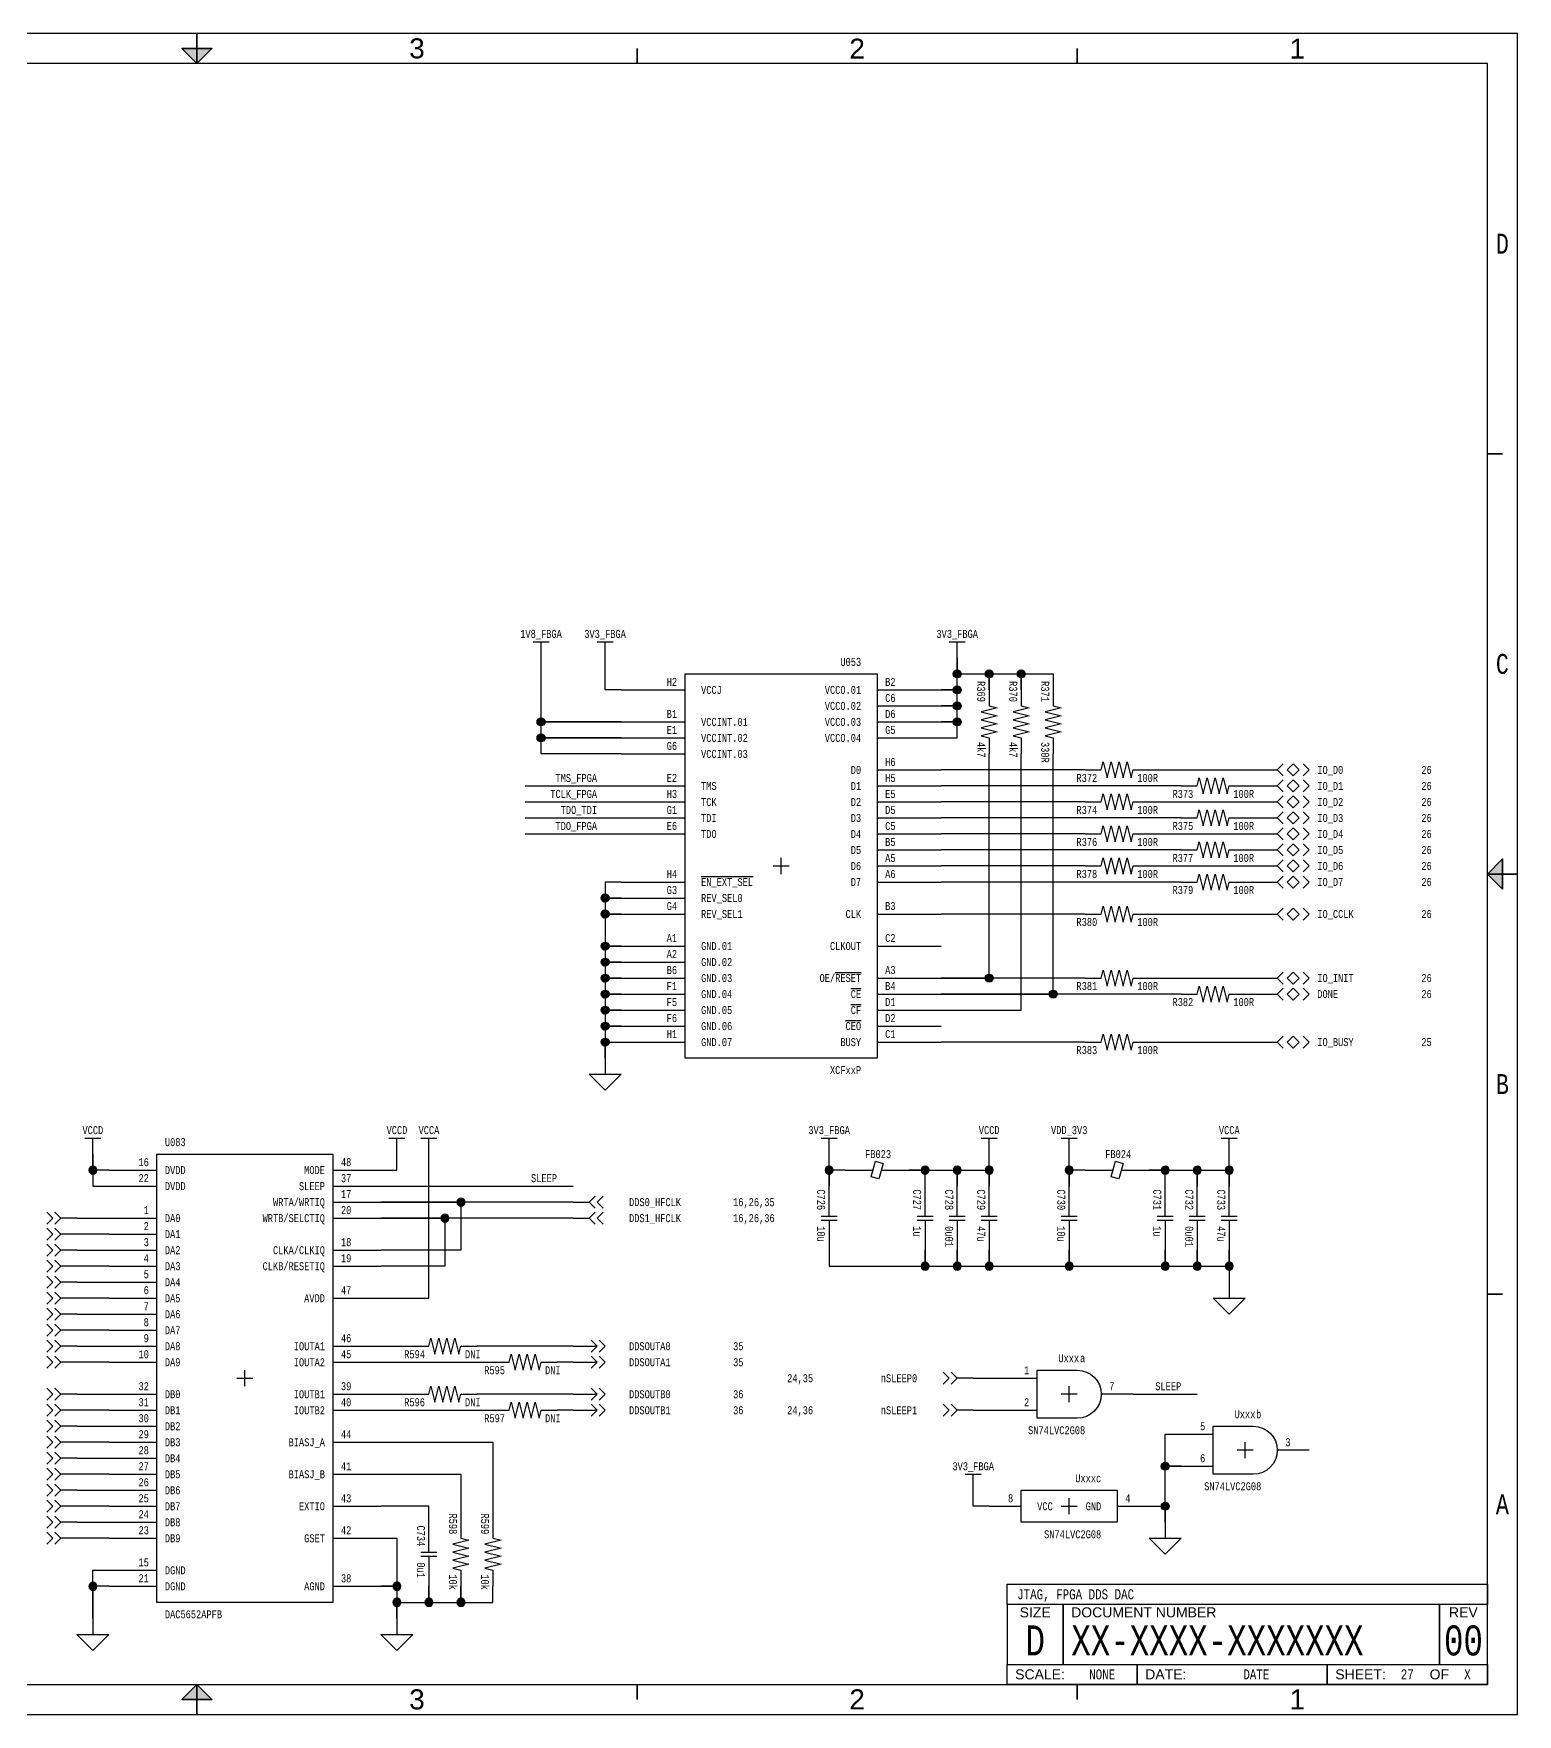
# Paper-space layout '27' of a CAD drawing. Header units: inches. Extents: x 0.2 to 16.8, y 0.2 to 10.8.
# Drawn here: x 7.48 to 16.75, y 0.25 to 10.75 of the extents above; entities that cross this region are included whole.
import ezdxf
from ezdxf.enums import TextEntityAlignment as Align

# ---------------------------------------------------------------- set-up
doc = ezdxf.new("R2010")
doc.units = ezdxf.units.IN
doc.header["$MEASUREMENT"] = 0
for name, color, linetype in [('BORDER', 13, 'Continuous'), ('COMPONENT', 14, 'Continuous'), ('SIGNAL', 84, 'Continuous'), ('TEXT', 252, 'Continuous')]:
    doc.layers.add(name, color=color, linetype=linetype)
doc.styles.add('Monotxt_75', font='monotxt.shx', dxfattribs={"width": 0.75})
doc.styles.get("Standard").update_dxf_attribs({"font": 'arial.ttf'})

# ---------------------------------------------------------------- blocks, each defined once
blk = doc.blocks.new('ANSI B Frame')
at = {"layer": 'BORDER', "lineweight": 35}
h = blk.add_hatch(color=256, dxfattribs=at)
h.dxf.hatch_style = 1
h.paths.add_polyline_path([(8.59375, 10.65625), (8.5, 10.65625), (8.5, 10.5625)])
h.paths.add_polyline_path([(8.5, 10.5625), (8.5, 10.65625), (8.40625, 10.65625)])
h = blk.add_hatch(color=256, dxfattribs=at)
h.dxf.hatch_style = 1
h.paths.add_polyline_path([(16.65625, 5.59375), (16.65625, 5.5), (16.5625, 5.5)])
h.paths.add_polyline_path([(16.5625, 5.5), (16.65625, 5.5), (16.65625, 5.40625)])
h = blk.add_hatch(color=256, dxfattribs=at)
h.dxf.hatch_style = 1
h.paths.add_polyline_path([(8.59375, 0.34375), (8.5, 0.34375), (8.5, 0.4375)])
h.paths.add_polyline_path([(8.5, 0.4375), (8.5, 0.34375), (8.40625, 0.34375)])
at = {"layer": 'BORDER'}
for points in [[(0.25, 0.25), (16.75, 0.25), (16.75, 10.75), (0.25, 10.75)], [(0.4375, 0.4375), (16.5625, 0.4375), (16.5625, 10.5625), (0.4375, 10.5625)], [(13.5625, 1.0625), (16.5625, 1.0625), (16.5625, 0.9375), (13.5625, 0.9375)], [(13.5625, 0.9375), (13.5625, 0.5625), (13.9125, 0.5625), (13.9125, 0.9375), (13.9125, 0.5625), (16.2625, 0.5625), (16.2625, 0.9375), (16.2625, 0.5625), (16.5625, 0.5625), (16.5625, 0.9375)], [(16.5625, 0.4375), (15.5625, 0.4375), (15.5625, 0.5625), (15.5625, 0.4375), (14.375, 0.4375), (14.375, 0.5625), (14.375, 0.4375), (13.5625, 0.4375), (13.5625, 0.5625), (16.5625, 0.5625)]]:
    blk.add_lwpolyline(points, close=True, dxfattribs=at)
at = {"layer": 'BORDER', "lineweight": 35}
for points in [[(8.5, 10.5625), (8.5, 10.75)], [(11.25, 10.65625), (11.25, 10.5625)], [(14, 10.65625), (14, 10.5625)], [(16.65625, 8.125), (16.5625, 8.125)], [(16.5625, 5.5), (16.75, 5.5)], [(16.65625, 2.875), (16.5625, 2.875)], [(8.5, 0.4375), (8.5, 0.25)], [(11.25, 0.34375), (11.25, 0.4375)], [(14, 0.34375), (14, 0.4375)]]:
    blk.add_lwpolyline(points, dxfattribs=at)
for points in [[(8.5, 10.5625), (8.59375, 10.65625), (8.40625, 10.65625)], [(16.5625, 5.5), (16.65625, 5.59375), (16.65625, 5.40625)], [(8.5, 0.4375), (8.59375, 0.34375), (8.40625, 0.34375)]]:
    blk.add_lwpolyline(points, close=True, dxfattribs=at)
at = {"layer": 'BORDER', "style": 'Monotxt_75', "width": 0.75}
for s, p in [('D', (16.65625, 9.4375)), ('C', (16.65625, 6.8125)), ('B', (16.65625, 4.1875)), ('A', (16.65625, 1.5625))]:
    blk.add_text(s, height=0.125, dxfattribs=at).set_placement(p, align=Align.MIDDLE_CENTER)
at = {"layer": 'BORDER'}
for s, p in [('SIZE', (13.7375, 0.8875)), ('REV', (16.4125, 0.8875)), ('OF', (16.2625, 0.5))]:
    blk.add_text(s, height=0.0625, dxfattribs=at).set_placement(p, align=Align.MIDDLE_CENTER)
for s, p in [('DOCUMENT NUMBER', (13.9625, 0.8875)), ('SCALE:', (13.6125, 0.5)), ('DATE:', (14.425, 0.5)), ('SHEET:', (15.6125, 0.5))]:
    blk.add_text(s, height=0.0625, dxfattribs=at).set_placement(p, align=Align.MIDDLE_LEFT)
at = {"layer": 'BORDER', "flags": 8}
for tag, p in [('ZN6', (1.625, 10.65787)), ('ZN5', (4.375, 10.66009)), ('ZN4', (7.125, 10.65625)), ('ZN3', (9.875, 10.65796)), ('ZN2', (12.625, 10.65574)), ('ZN1', (15.375, 10.65574)), ('ZN6', (1.625, 0.34375)), ('ZN5', (4.375, 0.34375)), ('ZN4', (7.125, 0.34375)), ('ZN3', (9.875, 0.34375)), ('ZN2', (12.625, 0.34375)), ('ZN1', (15.375, 0.34375))]:
    blk.add_attdef(tag, text='', height=0.125, dxfattribs=at).set_placement(p, align=Align.MIDDLE_CENTER)
at = {"layer": 'TEXT', "style": 'Monotxt_75', "width": 0.75, "flags": 8}
for tag, height, p in [('DESRP', 0.0625, (13.625, 1)), ('DWG_NO', 0.1875, (13.9625, 0.7125))]:
    blk.add_attdef(tag, text='', height=height, dxfattribs=at).set_placement(p, align=Align.MIDDLE_LEFT)
for tag, height, p in [('SHTSZ', 0.1875, (13.7375, 0.7125)), ('REV', 0.1875, (16.4125, 0.7125)), ('SCALE', 0.0625, (14.15625, 0.5)), ('REVDATE', 0.0625, (15.11875, 0.5)), ('CURRSHT', 0.0625, (16.0625, 0.5)), ('LASTSHT', 0.0625, (16.4375, 0.5))]:
    blk.add_attdef(tag, text='', height=height, dxfattribs=at).set_placement(p, align=Align.MIDDLE_CENTER)
blk = doc.blocks.new('DAC5652')
blk.add_lwpolyline([(-0.55, 1.4), (0.55, 1.4), (0.55, -1.4), (-0.55, -1.4)], close=True)
for points in [[(-0.85, 1.3), (-0.55, 1.3)], [(0.55, 1.3), (0.85, 1.3)], [(-0.85, 1.2), (-0.55, 1.2)], [(0.55, 1.2), (0.85, 1.2)], [(0.55, 1.1), (0.85, 1.1)], [(-0.85, 1), (-0.55, 1)], [(0.55, 1), (0.85, 1)], [(-0.85, 0.9), (-0.55, 0.9)], [(-0.85, 0.8), (-0.55, 0.8)], [(0.55, 0.8), (0.85, 0.8)], [(-0.85, 0.7), (-0.55, 0.7)], [(0.55, 0.7), (0.85, 0.7)], [(-0.85, 0.6), (-0.55, 0.6)], [(-0.85, 0.5), (-0.55, 0.5)], [(0.55, 0.5), (0.85, 0.5)], [(-0.85, 0.4), (-0.55, 0.4)], [(-0.85, 0.3), (-0.55, 0.3)], [(-0.85, 0.2), (-0.55, 0.2)], [(0.55, 0.2), (0.85, 0.2)], [(-0.85, 0.1), (-0.55, 0.1)], [(0.55, 0.1), (0.85, 0.1)], [(-0.85, -0.1), (-0.55, -0.1)], [(0.55, -0.1), (0.85, -0.1)], [(-0.85, -0.2), (-0.55, -0.2)], [(0.55, -0.2), (0.85, -0.2)], [(-0.85, -0.3), (-0.55, -0.3)], [(-0.85, -0.4), (-0.55, -0.4)], [(0.55, -0.4), (0.85, -0.4)], [(-0.85, -0.5), (-0.55, -0.5)], [(-0.85, -0.6), (-0.55, -0.6)], [(0.55, -0.6), (0.85, -0.6)], [(-0.85, -0.7), (-0.55, -0.7)], [(-0.85, -0.8), (-0.55, -0.8)], [(0.55, -0.8), (0.85, -0.8)], [(-0.85, -0.9), (-0.55, -0.9)], [(-0.85, -1), (-0.55, -1)], [(0.55, -1), (0.85, -1)], [(-0.85, -1.2), (-0.55, -1.2)], [(-0.85, -1.3), (-0.55, -1.3)], [(0.55, -1.3), (0.85, -1.3)]]:
    blk.add_lwpolyline(points)
at = {"color": 7}
for points in [[(-0.05, 0), (0, 0), (0, 0.05)], [(0, -0.05), (0, 0), (0.05, 0)]]:
    blk.add_lwpolyline(points, dxfattribs=at)
at = {"layer": 'TEXT', "style": 'Monotxt_75', "width": 0.75}
for s, p in [('16', (-0.6, 1.325)), ('22', (-0.6, 1.225)), ('1', (-0.6, 1.025)), ('2', (-0.6, 0.925)), ('3', (-0.6, 0.825)), ('4', (-0.6, 0.725)), ('5', (-0.6, 0.625)), ('6', (-0.6, 0.525)), ('7', (-0.6, 0.425)), ('8', (-0.6, 0.325)), ('9', (-0.6, 0.225)), ('10', (-0.6, 0.125)), ('32', (-0.6, -0.075)), ('31', (-0.6, -0.175)), ('30', (-0.6, -0.275)), ('29', (-0.6, -0.375)), ('28', (-0.6, -0.475)), ('27', (-0.6, -0.575)), ('26', (-0.6, -0.675)), ('25', (-0.6, -0.775)), ('24', (-0.6, -0.875)), ('23', (-0.6, -0.975)), ('15', (-0.6, -1.175)), ('21', (-0.6, -1.275))]:
    blk.add_text(s, height=0.05, dxfattribs=at).set_placement(p, align=Align.RIGHT)
for s, p in [('48', (0.6, 1.325)), ('37', (0.6, 1.225)), ('17', (0.6, 1.125)), ('20', (0.6, 1.025)), ('18', (0.6, 0.825)), ('19', (0.6, 0.725)), ('47', (0.6, 0.525)), ('46', (0.6, 0.225)), ('45', (0.6, 0.125)), ('39', (0.6, -0.075)), ('40', (0.6, -0.175)), ('44', (0.6, -0.375)), ('41', (0.6, -0.575)), ('43', (0.6, -0.775)), ('42', (0.6, -0.975)), ('38', (0.6, -1.275))]:
    blk.add_text(s, height=0.05, dxfattribs=at).set_placement(p)
for s, p in [('DVDD', (-0.5, 1.3)), ('DVDD', (-0.5, 1.2)), ('DA0', (-0.5, 1)), ('DA1', (-0.5, 0.9)), ('DA2', (-0.5, 0.8)), ('DA3', (-0.5, 0.7)), ('DA4', (-0.5, 0.6)), ('DA5', (-0.5, 0.5)), ('DA6', (-0.5, 0.4)), ('DA7', (-0.5, 0.3)), ('DA8', (-0.5, 0.2)), ('DA9', (-0.5, 0.1)), ('DB0', (-0.5, -0.1)), ('DB1', (-0.5, -0.2)), ('DB2', (-0.5, -0.3)), ('DB3', (-0.5, -0.4)), ('DB4', (-0.5, -0.5)), ('DB5', (-0.5, -0.6)), ('DB6', (-0.5, -0.7)), ('DB7', (-0.5, -0.8)), ('DB8', (-0.5, -0.9)), ('DB9', (-0.5, -1)), ('DGND', (-0.5, -1.2)), ('DGND', (-0.5, -1.3))]:
    blk.add_text(s, height=0.05, dxfattribs=at).set_placement(p, align=Align.MIDDLE_LEFT)
for s, p in [('MODE', (0.5, 1.3)), ('SLEEP', (0.5, 1.2)), ('WRTA/WRTIQ', (0.5, 1.1)), ('WRTB/SELCTIQ', (0.5, 1)), ('CLKA/CLKIQ', (0.5, 0.8)), ('CLKB/RESETIQ', (0.5, 0.7)), ('AVDD', (0.5, 0.5)), ('IOUTA1', (0.5, 0.2)), ('IOUTA2', (0.5, 0.1)), ('IOUTB1', (0.5, -0.1)), ('IOUTB2', (0.5, -0.2)), ('BIASJ_A', (0.5, -0.4)), ('BIASJ_B', (0.5, -0.6)), ('EXTIO', (0.5, -0.8)), ('GSET', (0.5, -1)), ('AGND', (0.5, -1.3))]:
    blk.add_text(s, height=0.05, dxfattribs=at).set_placement(p, align=Align.MIDDLE_RIGHT)
blk.add_text('DAC5652APFB', height=0.05, dxfattribs=at).set_placement((-0.5, -1.45), align=Align.TOP_LEFT)
at = {"layer": 'TEXT', "style": 'Monotxt_75', "width": 0.75, "flags": 8}
blk.add_attdef('REFID', (-0.5, 1.45), '', height=0.05, dxfattribs=at)
blk = doc.blocks.new('CAP')
for points in [[(0, 0.0125), (0, 0.2)], [(-0.05, 0.0125), (0.05, 0.0125)], [(-0.05, -0.0125), (0.05, -0.0125)], [(0, -0.0125), (0, -0.2)]]:
    blk.add_lwpolyline(points)
at = {"layer": 'TEXT', "style": 'Monotxt_75', "width": 0.75, "flags": 8}
blk.add_attdef('REFID', text='', height=0.05, rotation=270, dxfattribs=at).set_placement((-0.025, 0.05), align=Align.TOP_RIGHT)
blk.add_attdef('VALUE', text='', height=0.05, rotation=270, dxfattribs=at).set_placement((-0.025, -0.05), align=Align.TOP_LEFT)
blk = doc.blocks.new('RES')
blk.add_lwpolyline([(-0.2, 0), (-0.1, 0), (-0.0875, 0.05), (-0.0625, -0.05), (-0.0375, 0.05), (-0.0125, -0.05), (0.0125, 0.05), (0.0375, -0.05), (0.0625, 0.05), (0.0875, -0.05), (0.1, 0), (0.2, 0)])
at = {"layer": 'TEXT', "style": 'Monotxt_75', "width": 0.75, "flags": 8}
blk.add_attdef('REFID', text='', height=0.05, dxfattribs=at).set_placement((-0.125, -0.025), align=Align.TOP_RIGHT)
blk.add_attdef('VALUE', text='', height=0.05, dxfattribs=at).set_placement((0.125, -0.025), align=Align.TOP_LEFT)
blk = doc.blocks.new('CONNECT')
blk.add_hatch(color=256).paths.add_polyline_path([(0.0125, 0, 1), (-0.0125, 0, 1)])
blk.add_circle((0, 0), 0.0125)
blk = doc.blocks.new('FLOAT_GND')
blk.add_lwpolyline([(0, 0), (0, -0.05)])
blk.add_lwpolyline([(-0.05, -0.05), (0.05, -0.05), (0, -0.1)], close=True)
blk = doc.blocks.new('SUPPLY_BUS')
for points in [[(0, 0), (0.05, 0)], [(0.05, 0.025), (0.05, -0.025)]]:
    blk.add_lwpolyline(points)
blk = doc.blocks.new('FeBead')
for points in [[(-0.2, 0), (-0.026, 0)], [(0.026, 0), (0.2, 0)]]:
    blk.add_lwpolyline(points)
blk.add_lwpolyline([(-0.037, -0.042), (-0.011, 0.055), (0.037, 0.042), (0.011, -0.055)], close=True)
at = {"layer": 'TEXT', "style": 'Monotxt_75', "width": 0.75, "flags": 8}
blk.add_attdef('REFID', (-0.075, 0.075), '', height=0.05, dxfattribs=at)
blk = doc.blocks.new('FROM_CONN')
for points in [[(0, 0), (0.05, 0)], [(0.06875, 0.01875), (0.05, 0), (0.06875, -0.01875)], [(0.09375, 0.01875), (0.075, 0), (0.09375, -0.01875)]]:
    blk.add_lwpolyline(points)
blk = doc.blocks.new('XCFxxP')
blk.add_lwpolyline([(-0.6, 1.2), (0.6, 1.2), (0.6, -1.2), (-0.6, -1.2)], close=True)
for points in [[(-1, 1.1), (-0.6, 1.1)], [(0.6, 1.1), (1, 1.1)], [(0.6, 1), (1, 1)], [(-1, 0.9), (-0.6, 0.9)], [(0.6, 0.9), (1, 0.9)], [(-1, 0.8), (-0.6, 0.8)], [(0.6, 0.8), (1, 0.8)], [(-1, 0.7), (-0.6, 0.7)], [(0.6, 0.6), (1, 0.6)], [(-1, 0.5), (-0.6, 0.5)], [(0.6, 0.5), (1, 0.5)], [(-1, 0.4), (-0.6, 0.4)], [(0.6, 0.4), (1, 0.4)], [(-1, 0.3), (-0.6, 0.3)], [(0.6, 0.3), (1, 0.3)], [(-1, 0.2), (-0.6, 0.2)], [(0.6, 0.2), (1, 0.2)], [(0.6, 0.1), (1, 0.1)], [(0.6, 0), (1, 0)], [(-1, -0.1), (-0.6, -0.1)], [(0.6, -0.1), (1, -0.1)], [(-1, -0.2), (-0.6, -0.2)], [(-1, -0.3), (-0.6, -0.3)], [(0.6, -0.3), (1, -0.3)], [(-1, -0.5), (-0.6, -0.5)], [(0.6, -0.5), (1, -0.5)], [(-1, -0.6), (-0.6, -0.6)], [(-1, -0.7), (-0.6, -0.7)], [(0.6, -0.7), (1, -0.7)], [(-1, -0.8), (-0.6, -0.8)], [(0.6, -0.8), (1, -0.8)], [(-1, -0.9), (-0.6, -0.9)], [(0.6, -0.9), (1, -0.9)], [(-1, -1), (-0.6, -1)], [(0.6, -1), (1, -1)], [(-1, -1.1), (-0.6, -1.1)], [(0.6, -1.1), (1, -1.1)]]:
    blk.add_lwpolyline(points)
at = {"color": 7}
for points in [[(-0.05, 0), (0, 0), (0, 0.05)], [(0, -0.05), (0, 0), (0.05, 0)]]:
    blk.add_lwpolyline(points, dxfattribs=at)
at = {"layer": 'TEXT', "style": 'Monotxt_75', "width": 0.75}
for s, p in [('H2', (-0.65, 1.125)), ('B1', (-0.65, 0.925)), ('E1', (-0.65, 0.825)), ('G6', (-0.65, 0.725)), ('E2', (-0.65, 0.525)), ('H3', (-0.65, 0.425)), ('G1', (-0.65, 0.325)), ('E6', (-0.65, 0.225)), ('H4', (-0.65, -0.075)), ('G3', (-0.65, -0.175)), ('G4', (-0.65, -0.275)), ('A1', (-0.65, -0.475)), ('A2', (-0.65, -0.575)), ('B6', (-0.65, -0.675)), ('F1', (-0.65, -0.775)), ('F5', (-0.65, -0.875)), ('F6', (-0.65, -0.975)), ('H1', (-0.65, -1.075))]:
    blk.add_text(s, height=0.05, dxfattribs=at).set_placement(p, align=Align.RIGHT)
for s, p in [('B2', (0.65, 1.125)), ('C6', (0.65, 1.025)), ('D6', (0.65, 0.925)), ('G5', (0.65, 0.825)), ('H6', (0.65, 0.625)), ('H5', (0.65, 0.525)), ('E5', (0.65, 0.425)), ('D5', (0.65, 0.325)), ('C5', (0.65, 0.225)), ('B5', (0.65, 0.125)), ('A5', (0.65, 0.025)), ('A6', (0.65, -0.075)), ('B3', (0.65, -0.275)), ('C2', (0.65, -0.475)), ('A3', (0.65, -0.675)), ('B4', (0.65, -0.775)), ('D1', (0.65, -0.875)), ('D2', (0.65, -0.975)), ('C1', (0.65, -1.075))]:
    blk.add_text(s, height=0.05, dxfattribs=at).set_placement(p)
for s, p in [('VCCJ', (-0.5, 1.1)), ('VCCINT.01', (-0.5, 0.9)), ('VCCINT.02', (-0.5, 0.8)), ('VCCINT.03', (-0.5, 0.7)), ('TMS', (-0.5, 0.5)), ('TCK', (-0.5, 0.4)), ('TDI', (-0.5, 0.3)), ('TDO', (-0.5, 0.2)), ('%%OEN_EXT_SEL', (-0.5, -0.1)), ('REV_SEL0', (-0.5, -0.2)), ('REV_SEL1', (-0.5, -0.3)), ('GND.01', (-0.5, -0.5)), ('GND.02', (-0.5, -0.6)), ('GND.03', (-0.5, -0.7)), ('GND.04', (-0.5, -0.8)), ('GND.05', (-0.5, -0.9)), ('GND.06', (-0.5, -1)), ('GND.07', (-0.5, -1.1))]:
    blk.add_text(s, height=0.05, dxfattribs=at).set_placement(p, align=Align.MIDDLE_LEFT)
for s, p in [('VCCO.01', (0.5, 1.1)), ('VCCO.02', (0.5, 1)), ('VCCO.03', (0.5, 0.9)), ('VCCO.04', (0.5, 0.8)), ('D0', (0.5, 0.6)), ('D1', (0.5, 0.5)), ('D2', (0.5, 0.4)), ('D3', (0.5, 0.3)), ('D4', (0.5, 0.2)), ('D5', (0.5, 0.1)), ('D6', (0.5, 0)), ('D7', (0.5, -0.1)), ('CLK', (0.5, -0.3)), ('CLKOUT', (0.5, -0.5)), ('OE/%%ORESET', (0.5, -0.7)), ('%%OCE', (0.5, -0.8)), ('%%OCF', (0.5, -0.9)), ('%%OCEO', (0.5, -1)), ('BUSY', (0.5, -1.1))]:
    blk.add_text(s, height=0.05, dxfattribs=at).set_placement(p, align=Align.MIDDLE_RIGHT)
blk.add_text('XCFxxP', height=0.05, dxfattribs=at).set_placement((0.5, -1.25), align=Align.TOP_RIGHT)
at = {"layer": 'TEXT', "style": 'Monotxt_75', "width": 0.75, "flags": 8}
blk.add_attdef('REFID', text='', height=0.05, dxfattribs=at).set_placement((0.5, 1.25), align=Align.RIGHT)
blk = doc.blocks.new('BIDIR_CONN')
for points in [[(0, 0), (0.05, 0)], [(0.06875, 0.01875), (0.05, 0), (0.06875, -0.01875)], [(0.13125, 0.01875), (0.15, 0), (0.13125, -0.01875)]]:
    blk.add_lwpolyline(points)
blk.add_lwpolyline([(0.1, 0.01875), (0.08125, 0), (0.1, -0.01875), (0.11875, 0)], close=True)
blk = doc.blocks.new('TO_CONN')
for points in [[(0, 0), (0.075, 0)], [(0.05625, 0.01875), (0.075, 0), (0.05625, -0.01875)], [(0.08125, 0.01875), (0.1, 0), (0.08125, -0.01875)]]:
    blk.add_lwpolyline(points)
blk = doc.blocks.new('GEN_PWR')
for points in [[(-0.5, 0), (-0.3, 0)], [(0.3, 0), (0.5, 0)]]:
    blk.add_lwpolyline(points)
blk.add_lwpolyline([(-0.3, 0.1), (0.3, 0.1), (0.3, -0.1), (-0.3, -0.1)], close=True)
at = {"color": 7}
for points in [[(-0.05, 0), (0, 0), (0, 0.05)], [(0, -0.05), (0, 0), (0.05, 0)]]:
    blk.add_lwpolyline(points, dxfattribs=at)
at = {"layer": 'TEXT', "style": 'Monotxt_75', "width": 0.75}
blk.add_text('VCC', height=0.05, dxfattribs=at).set_placement((-0.2, 0), align=Align.MIDDLE_LEFT)
blk.add_text('GND', height=0.05, dxfattribs=at).set_placement((0.2, 0), align=Align.MIDDLE_RIGHT)
at = {"layer": 'TEXT', "style": 'Monotxt_75', "width": 0.75, "flags": 8}
for tag, p in [('REFID', (0.2, 0.15)), ('VCC', (-0.35, 0.025))]:
    blk.add_attdef(tag, text='', height=0.05, dxfattribs=at).set_placement(p, align=Align.RIGHT)
blk.add_attdef('GND', (0.35, 0.025), '', height=0.05, dxfattribs=at)
blk.add_attdef('MFGPN', text='', height=0.05, dxfattribs=at).set_placement((0.2, -0.15), align=Align.TOP_RIGHT)
blk = doc.blocks.new('AND2')
blk.add_lwpolyline([(0.05, -0.15), (-0.2, -0.15), (-0.2, 0.15), (0.05, 0.15, -1)], format="xyb", close=True)
for points in [[(-0.4, 0.1), (-0.2, 0.1)], [(0.4, 0), (0.2, 0)], [(-0.4, -0.1), (-0.2, -0.1)]]:
    blk.add_lwpolyline(points)
at = {"color": 7}
for points in [[(0, -0.05), (0, 0), (-0.05, 0)], [(0.05, 0), (0, 0), (0, 0.05)]]:
    blk.add_lwpolyline(points, dxfattribs=at)
at = {"layer": 'TEXT', "style": 'Monotxt_75', "width": 0.75, "flags": 8}
for tag, p in [('REFID', (0.0625, 0.2)), ('INST', (0.1, 0.2)), ('IN1', (-0.25, 0.125)), ('IN2', (-0.25, -0.075))]:
    blk.add_attdef(tag, text='', height=0.05, dxfattribs=at).set_placement(p, align=Align.RIGHT)
blk.add_attdef('OUT', (0.25, 0.025), '', height=0.05, dxfattribs=at)
blk.add_attdef('MFGPN', text='', height=0.05, dxfattribs=at).set_placement((0.1, -0.2), align=Align.TOP_RIGHT)

psp = doc.layouts.new('27')

# ---------------------------------------------------------------- linework, layer by layer
at = {"layer": 'SIGNAL'}
for points in [[(11.15, 6.25), (10.65, 6.25), (10.65, 6.35), (11.15, 6.35), (10.675, 6.35), (10.65, 6.375), (10.65, 6.45), (11.15, 6.45), (10.675, 6.45), (10.65, 6.475), (10.65, 6.85)], [(11.15, 6.65), (11.05, 6.65), (11.05, 6.85)], [(13.15, 6.35), (13.25, 6.35), (13.25, 6.45), (13.15, 6.45), (13.225, 6.45), (13.25, 6.475), (13.25, 6.55), (13.15, 6.55), (13.225, 6.55), (13.25, 6.575), (13.25, 6.65), (13.15, 6.65), (13.225, 6.65), (13.25, 6.675), (13.25, 6.85), (13.25, 6.75), (13.425, 6.75), (13.425, 6.75), (13.45, 6.725), (13.45, 6.65), (13.45, 6.75), (13.625, 6.75), (13.65, 6.725), (13.65, 6.65), (13.65, 6.75), (13.85, 6.75), (13.85, 6.65)], [(14.05, 4.85), (13.15, 4.85), (13.45, 4.85), (13.45, 6.25)], [(13.15, 4.65), (13.65, 4.65), (13.65, 6.25)], [(14.65, 4.75), (13.15, 4.75), (13.85, 4.75), (13.85, 6.25)], [(14.05, 6.15), (13.15, 6.15)], [(14.45, 6.15), (15.15, 6.15)], [(10.55, 6.05), (11.15, 6.05)], [(14.65, 6.05), (13.15, 6.05)], [(15.05, 6.05), (15.15, 6.05)], [(10.55, 5.95), (11.15, 5.95)], [(14.05, 5.95), (13.15, 5.95)], [(14.45, 5.95), (15.15, 5.95)], [(10.55, 5.85), (11.15, 5.85)], [(14.65, 5.85), (13.15, 5.85)], [(15.05, 5.85), (15.15, 5.85)], [(10.55, 5.75), (11.15, 5.75)], [(14.05, 5.75), (13.15, 5.75)], [(14.45, 5.75), (15.15, 5.75)], [(14.65, 5.65), (13.15, 5.65)], [(15.05, 5.65), (15.15, 5.65)], [(14.05, 5.55), (13.15, 5.55)], [(14.45, 5.55), (15.15, 5.55)], [(11.15, 5.45), (11.05, 5.45), (11.05, 5.35), (11.15, 5.35), (11.075, 5.35), (11.05, 5.325), (11.05, 5.25), (11.15, 5.25), (11.075, 5.25), (11.05, 5.225), (11.05, 5.05), (11.15, 5.05), (11.075, 5.05), (11.05, 5.025), (11.05, 4.95), (11.15, 4.95), (11.075, 4.95), (11.05, 4.925), (11.05, 4.85), (11.15, 4.85), (11.075, 4.85), (11.05, 4.825), (11.05, 4.75), (11.15, 4.75), (11.075, 4.75), (11.05, 4.725), (11.05, 4.65), (11.15, 4.65), (11.075, 4.65), (11.05, 4.625), (11.05, 4.55), (11.15, 4.55), (11.075, 4.55), (11.05, 4.525), (11.05, 4.35), (11.05, 4.45), (11.15, 4.45)], [(14.65, 5.45), (13.15, 5.45)], [(15.05, 5.45), (15.15, 5.45)], [(14.05, 5.25), (13.15, 5.25)], [(14.45, 5.25), (15.15, 5.25)], [(14.45, 4.85), (15.15, 4.85)], [(15.05, 4.75), (15.15, 4.75)], [(14.05, 4.45), (13.15, 4.45)], [(14.45, 4.45), (15.15, 4.45)], [(7.95, 3.65), (7.85, 3.65), (7.85, 3.75), (7.85, 3.55), (7.95, 3.55)], [(9.65, 2.85), (9.95, 2.85), (9.95, 3.75)], [(9.65, 3.65), (9.75, 3.65), (9.75, 3.75)], [(12.55, 3.65), (12.45, 3.65), (12.45, 3.55), (12.45, 3.75)], [(13.05, 3.55), (13.05, 3.65), (12.95, 3.65), (13.25, 3.65), (13.25, 3.55), (13.25, 3.625), (13.275, 3.65), (13.45, 3.65), (13.45, 3.55), (13.45, 3.75)], [(14.05, 3.65), (13.95, 3.65), (13.95, 3.55), (13.95, 3.75)], [(14.55, 3.55), (14.55, 3.65), (14.45, 3.65), (14.75, 3.65), (14.75, 3.55), (14.75, 3.625), (14.775, 3.65), (14.95, 3.65), (14.95, 3.55), (14.95, 3.75)], [(9.65, 3.55), (10.85, 3.55)], [(10.85, 3.45), (9.65, 3.45), (10.15, 3.45), (10.15, 3.15), (9.65, 3.15)], [(7.75, 3.35), (7.95, 3.35)], [(10.85, 3.35), (9.65, 3.35), (10.05, 3.35), (10.05, 3.05), (9.65, 3.05)], [(7.95, 3.25), (7.75, 3.25)], [(7.75, 3.15), (7.95, 3.15)], [(7.95, 3.05), (7.75, 3.05)], [(12.45, 3.15), (12.45, 3.05), (13.05, 3.05), (13.05, 3.15), (13.05, 3.075), (13.075, 3.05), (13.25, 3.05), (13.25, 3.15), (13.25, 3.075), (13.275, 3.05), (13.45, 3.05), (13.45, 3.15), (13.45, 3.075), (13.475, 3.05), (13.95, 3.05), (13.95, 3.15), (13.95, 3.075), (13.975, 3.05), (14.55, 3.05), (14.55, 3.15), (14.55, 3.075), (14.575, 3.05), (14.75, 3.05), (14.75, 3.15), (14.75, 3.075), (14.775, 3.05), (14.95, 3.05), (14.95, 3.15), (14.95, 2.95)], [(7.75, 2.95), (7.95, 2.95)], [(7.95, 2.85), (7.75, 2.85)], [(7.75, 2.75), (7.95, 2.75)], [(7.95, 2.65), (7.75, 2.65)], [(7.75, 2.55), (7.95, 2.55)], [(9.65, 2.55), (9.85, 2.55)], [(10.85, 2.55), (10.25, 2.55)], [(7.95, 2.45), (7.75, 2.45)], [(9.65, 2.45), (10.35, 2.45)], [(10.85, 2.45), (10.75, 2.45)], [(13.35, 2.35), (13.55, 2.35)], [(7.75, 2.25), (7.95, 2.25)], [(9.65, 2.25), (9.85, 2.25)], [(10.85, 2.25), (10.25, 2.25)], [(14.35, 2.25), (14.75, 2.25)], [(7.95, 2.15), (7.75, 2.15)], [(9.65, 2.15), (10.35, 2.15)], [(10.85, 2.15), (10.75, 2.15)], [(13.35, 2.15), (13.55, 2.15)], [(7.75, 2.05), (7.95, 2.05)], [(14.45, 1.55), (14.55, 1.55), (14.55, 1.45), (14.55, 1.8), (14.65, 1.8), (14.575, 1.8), (14.55, 1.825), (14.55, 2), (14.65, 2)], [(7.95, 1.95), (7.75, 1.95)], [(9.65, 1.95), (10.35, 1.95), (10.35, 1.45)], [(7.75, 1.85), (7.95, 1.85)], [(7.95, 1.75), (7.75, 1.75)], [(9.65, 1.75), (10.15, 1.75), (10.15, 1.45)], [(7.75, 1.65), (7.95, 1.65)], [(13.45, 1.55), (13.35, 1.55), (13.35, 1.65)], [(7.95, 1.55), (7.75, 1.55)], [(9.95, 1.45), (9.95, 1.55), (9.65, 1.55)], [(7.75, 1.45), (7.95, 1.45)], [(7.95, 1.35), (7.75, 1.35)], [(9.65, 1.35), (9.65, 1.35), (9.75, 1.35), (9.75, 1.075), (9.725, 1.05), (9.65, 1.05), (9.75, 1.05), (9.75, 0.85), (9.75, 0.95), (9.95, 0.95), (9.95, 1.05), (9.95, 0.975), (9.975, 0.95), (10.15, 0.95), (10.15, 1.05), (10.15, 0.975), (10.175, 0.95), (10.35, 0.95), (10.35, 1.05)], [(7.95, 1.05), (7.85, 1.05), (7.85, 0.85), (7.85, 1.15), (7.95, 1.15)]]:
    psp.add_lwpolyline(points, dxfattribs=at)

# ---------------------------------------------------------------- block references
ref = psp.add_blockref('ANSI B Frame', (0, 0))
ref.add_attrib('SHTSZ', 'D', dxfattribs={"layer": 'TEXT', "height": 0.188, "style": 'Monotxt_75', "width": 0.75}).set_placement((13.738, 0.712), align=Align.MIDDLE_CENTER)
ref.add_attrib('DWG_NO', 'XX-XXXX-XXXXXXX', dxfattribs={"layer": 'TEXT', "height": 0.1875, "style": 'Monotxt_75', "width": 0.75}).set_placement((13.963, 0.712), align=Align.MIDDLE_LEFT)
ref.add_attrib('REV', '00', dxfattribs={"layer": 'TEXT', "height": 0.1875, "style": 'Monotxt_75', "width": 0.75}).set_placement((16.413, 0.712), align=Align.MIDDLE_CENTER)
ref.add_attrib('SCALE', 'NONE', dxfattribs={"layer": 'TEXT', "height": 0.0625, "style": 'Monotxt_75', "width": 0.75}).set_placement((14.156, 0.5), align=Align.MIDDLE_CENTER)
ref.add_attrib('REVDATE', 'DATE', dxfattribs={"layer": 'TEXT', "height": 0.0625, "style": 'Monotxt_75', "width": 0.75}).set_placement((15.119, 0.5), align=Align.MIDDLE_CENTER)
ref.add_attrib('CURRSHT', '27', dxfattribs={"layer": 'TEXT', "height": 0.0625, "style": 'Monotxt_75', "width": 0.75}).set_placement((16.062, 0.5), align=Align.MIDDLE_CENTER)
ref.add_attrib('LASTSHT', 'X', dxfattribs={"layer": 'TEXT', "height": 0.0625, "style": 'Monotxt_75', "width": 0.75}).set_placement((16.438, 0.5), align=Align.MIDDLE_CENTER)
ref.add_attrib('DESRP', 'JTAG, FPGA DDS DAC', dxfattribs={"layer": 'TEXT', "height": 0.0625, "style": 'Monotxt_75', "width": 0.75}).set_placement((13.625, 1), align=Align.MIDDLE_LEFT)
ref.add_attrib('ZN1', '1', dxfattribs={"layer": 'BORDER', "height": 0.125}).set_placement((15.375, 0.344), align=Align.MIDDLE_CENTER)
ref.add_attrib('ZN1', '1', dxfattribs={"layer": 'BORDER', "height": 0.125}).set_placement((15.375, 10.656), align=Align.MIDDLE_CENTER)
ref.add_attrib('ZN2', '2', dxfattribs={"layer": 'BORDER', "height": 0.125}).set_placement((12.625, 0.344), align=Align.MIDDLE_CENTER)
ref.add_attrib('ZN2', '2', dxfattribs={"layer": 'BORDER', "height": 0.125}).set_placement((12.625, 10.656), align=Align.MIDDLE_CENTER)
ref.add_attrib('ZN3', '3', dxfattribs={"layer": 'BORDER', "height": 0.125}).set_placement((9.875, 0.344), align=Align.MIDDLE_CENTER)
ref.add_attrib('ZN3', '3', dxfattribs={"layer": 'BORDER', "height": 0.125}).set_placement((9.875, 10.658), align=Align.MIDDLE_CENTER)
at = {"layer": 'COMPONENT', "xscale": 2, "yscale": 2, "zscale": 2}
for name, p, rotation in [('SUPPLY_BUS', (10.65, 6.85), 90), ('SUPPLY_BUS', (11.05, 6.85), 90), ('SUPPLY_BUS', (13.25, 6.85), 90), ('SUPPLY_BUS', (7.85, 3.75), 90), ('SUPPLY_BUS', (9.75, 3.75), 90), ('SUPPLY_BUS', (9.95, 3.75), 90), ('SUPPLY_BUS', (12.45, 3.75), 90), ('SUPPLY_BUS', (13.45, 3.75), 90), ('SUPPLY_BUS', (13.95, 3.75), 90), ('SUPPLY_BUS', (14.95, 3.75), 90), ('FROM_CONN', (7.75, 3.35), 180), ('FROM_CONN', (7.75, 3.25), 180), ('FROM_CONN', (7.75, 3.15), 180), ('FROM_CONN', (7.75, 3.05), 180), ('FROM_CONN', (7.75, 2.95), 180), ('FROM_CONN', (7.75, 2.85), 180), ('FROM_CONN', (7.75, 2.75), 180), ('FROM_CONN', (7.75, 2.65), 180), ('FROM_CONN', (7.75, 2.55), 180), ('FROM_CONN', (7.75, 2.45), 180), ('FROM_CONN', (13.35, 2.35), 180), ('FROM_CONN', (7.75, 2.25), 180), ('FROM_CONN', (7.75, 2.15), 180), ('FROM_CONN', (13.35, 2.15), 180), ('FROM_CONN', (7.75, 2.05), 180), ('FROM_CONN', (7.75, 1.95), 180), ('FROM_CONN', (7.75, 1.85), 180), ('FROM_CONN', (7.75, 1.75), 180), ('FROM_CONN', (7.75, 1.65), 180), ('SUPPLY_BUS', (13.35, 1.65), 90), ('FROM_CONN', (7.75, 1.55), 180), ('FROM_CONN', (7.75, 1.45), 180), ('FROM_CONN', (7.75, 1.35), 180)]:
    psp.add_blockref(name, p, dxfattribs=dict(at, rotation=rotation))
at = {"layer": 'COMPONENT'}
for name, p, values in [('XCFxxP', (12.15, 5.55), {'REFID': 'U053'}), ('RES', (14.25, 6.15), {'REFID': 'R372', 'VALUE': '100R'}), ('RES', (14.85, 6.05), {'REFID': 'R373', 'VALUE': '100R'}), ('RES', (14.25, 5.95), {'REFID': 'R374', 'VALUE': '100R'}), ('RES', (14.85, 5.85), {'REFID': 'R375', 'VALUE': '100R'}), ('RES', (14.25, 5.75), {'REFID': 'R376', 'VALUE': '100R'}), ('RES', (14.85, 5.65), {'REFID': 'R377', 'VALUE': '100R'}), ('RES', (14.25, 5.55), {'REFID': 'R378', 'VALUE': '100R'}), ('RES', (14.85, 5.45), {'REFID': 'R379', 'VALUE': '100R'}), ('RES', (14.25, 5.25), {'REFID': 'R380', 'VALUE': '100R'}), ('RES', (14.25, 4.85), {'REFID': 'R381', 'VALUE': '100R'}), ('RES', (14.85, 4.75), {'REFID': 'R382', 'VALUE': '100R'}), ('RES', (14.25, 4.45), {'REFID': 'R383', 'VALUE': '100R'}), ('FeBead', (12.75, 3.65), {'REFID': 'FB023'}), ('FeBead', (14.25, 3.65), {'REFID': 'FB024'}), ('RES', (10.05, 2.55), {'REFID': 'R594', 'VALUE': 'DNI'}), ('RES', (10.55, 2.45), {'REFID': 'R595', 'VALUE': 'DNI'}), ('RES', (10.05, 2.25), {'REFID': 'R596', 'VALUE': 'DNI'}), ('RES', (10.55, 2.15), {'REFID': 'R597', 'VALUE': 'DNI'}), ('GEN_PWR', (13.95, 1.55), {'REFID': 'Uxxxc', 'MFGPN': 'SN74LVC2G08', 'VCC': '8', 'GND': '4'}), ('CAP', (9.95, 1.25), {'REFID': 'C734', 'VALUE': '0u1'})]:
    psp.add_blockref(name, p, dxfattribs=at).add_auto_attribs(values)
at = {"layer": 'COMPONENT', "rotation": 270}
for p, values in [((13.45, 6.45), {'REFID': 'R369', 'VALUE': '4k7'}), ((13.65, 6.45), {'REFID': 'R370', 'VALUE': '4k7'}), ((13.85, 6.45), {'REFID': 'R371', 'VALUE': '330R'}), ((10.15, 1.25), {'REFID': 'R598', 'VALUE': '10k'}), ((10.35, 1.25), {'REFID': 'R599', 'VALUE': '10k'})]:
    psp.add_blockref('RES', p, dxfattribs=at).add_auto_attribs(values)
at = {"layer": 'COMPONENT', "xscale": 2, "yscale": 2, "zscale": 2}
for name, p in [('BIDIR_CONN', (15.15, 6.15)), ('BIDIR_CONN', (15.15, 6.05)), ('BIDIR_CONN', (15.15, 5.95)), ('BIDIR_CONN', (15.15, 5.85)), ('BIDIR_CONN', (15.15, 5.75)), ('BIDIR_CONN', (15.15, 5.65)), ('BIDIR_CONN', (15.15, 5.55)), ('BIDIR_CONN', (15.15, 5.45)), ('BIDIR_CONN', (15.15, 5.25)), ('BIDIR_CONN', (15.15, 4.85)), ('BIDIR_CONN', (15.15, 4.75)), ('BIDIR_CONN', (15.15, 4.45)), ('FLOAT_GND', (11.05, 4.35)), ('FROM_CONN', (10.85, 3.45)), ('FROM_CONN', (10.85, 3.35)), ('FLOAT_GND', (14.95, 2.95)), ('TO_CONN', (10.85, 2.55)), ('TO_CONN', (10.85, 2.45)), ('TO_CONN', (10.85, 2.25)), ('TO_CONN', (10.85, 2.15)), ('FLOAT_GND', (14.55, 1.45)), ('FLOAT_GND', (7.85, 0.85)), ('FLOAT_GND', (9.75, 0.85))]:
    psp.add_blockref(name, p, dxfattribs=at)
at = {"layer": 'COMPONENT'}
ref = psp.add_blockref('DAC5652', (8.8, 2.35), dxfattribs=at)
ref.add_attrib('REFID', 'U083', (8.3, 3.8), dxfattribs={"layer": 'TEXT', "height": 0.05, "style": 'Monotxt_75', "width": 0.75})
ref = psp.add_blockref('CAP', (12.45, 3.35), dxfattribs=at)
ref.add_attrib('REFID', 'C726', dxfattribs={"layer": 'TEXT', "height": 0.05, "rotation": 270, "style": 'Monotxt_75', "width": 0.75}).set_placement((12.425, 3.4), align=Align.TOP_RIGHT)
ref.add_attrib('VALUE', '10u', dxfattribs={"layer": 'TEXT', "height": 0.05, "rotation": 270, "style": 'Monotxt_75', "width": 0.75}).set_placement((12.425, 3.3), align=Align.TOP_LEFT)
ref = psp.add_blockref('CAP', (13.05, 3.35), dxfattribs=at)
ref.add_attrib('REFID', 'C727', dxfattribs={"layer": 'TEXT', "height": 0.05, "rotation": 270, "style": 'Monotxt_75', "width": 0.75}).set_placement((13.025, 3.4), align=Align.TOP_RIGHT)
ref.add_attrib('VALUE', '1u', dxfattribs={"layer": 'TEXT', "height": 0.05, "rotation": 270, "style": 'Monotxt_75', "width": 0.75}).set_placement((13.025, 3.3), align=Align.TOP_LEFT)
ref = psp.add_blockref('CAP', (13.25, 3.35), dxfattribs=at)
ref.add_attrib('REFID', 'C728', dxfattribs={"layer": 'TEXT', "height": 0.05, "rotation": 270, "style": 'Monotxt_75', "width": 0.75}).set_placement((13.225, 3.4), align=Align.TOP_RIGHT)
ref.add_attrib('VALUE', '0u01', dxfattribs={"layer": 'TEXT', "height": 0.05, "rotation": 270, "style": 'Monotxt_75', "width": 0.75}).set_placement((13.225, 3.3), align=Align.TOP_LEFT)
ref = psp.add_blockref('CAP', (13.45, 3.35), dxfattribs=at)
ref.add_attrib('REFID', 'C729', dxfattribs={"layer": 'TEXT', "height": 0.05, "rotation": 270, "style": 'Monotxt_75', "width": 0.75}).set_placement((13.425, 3.4), align=Align.TOP_RIGHT)
ref.add_attrib('VALUE', '47u', dxfattribs={"layer": 'TEXT', "height": 0.05, "rotation": 270, "style": 'Monotxt_75', "width": 0.75}).set_placement((13.425, 3.3), align=Align.TOP_LEFT)
ref = psp.add_blockref('CAP', (13.95, 3.35), dxfattribs=at)
ref.add_attrib('REFID', 'C730', dxfattribs={"layer": 'TEXT', "height": 0.05, "rotation": 270, "style": 'Monotxt_75', "width": 0.75}).set_placement((13.925, 3.4), align=Align.TOP_RIGHT)
ref.add_attrib('VALUE', '10u', dxfattribs={"layer": 'TEXT', "height": 0.05, "rotation": 270, "style": 'Monotxt_75', "width": 0.75}).set_placement((13.925, 3.3), align=Align.TOP_LEFT)
ref = psp.add_blockref('CAP', (14.55, 3.35), dxfattribs=at)
ref.add_attrib('REFID', 'C731', dxfattribs={"layer": 'TEXT', "height": 0.05, "rotation": 270, "style": 'Monotxt_75', "width": 0.75}).set_placement((14.525, 3.4), align=Align.TOP_RIGHT)
ref.add_attrib('VALUE', '1u', dxfattribs={"layer": 'TEXT', "height": 0.05, "rotation": 270, "style": 'Monotxt_75', "width": 0.75}).set_placement((14.525, 3.3), align=Align.TOP_LEFT)
ref = psp.add_blockref('CAP', (14.75, 3.35), dxfattribs=at)
ref.add_attrib('REFID', 'C732', dxfattribs={"layer": 'TEXT', "height": 0.05, "rotation": 270, "style": 'Monotxt_75', "width": 0.75}).set_placement((14.725, 3.4), align=Align.TOP_RIGHT)
ref.add_attrib('VALUE', '0u01', dxfattribs={"layer": 'TEXT', "height": 0.05, "rotation": 270, "style": 'Monotxt_75', "width": 0.75}).set_placement((14.725, 3.3), align=Align.TOP_LEFT)
ref = psp.add_blockref('CAP', (14.95, 3.35), dxfattribs=at)
ref.add_attrib('REFID', 'C733', dxfattribs={"layer": 'TEXT', "height": 0.05, "rotation": 270, "style": 'Monotxt_75', "width": 0.75}).set_placement((14.925, 3.4), align=Align.TOP_RIGHT)
ref.add_attrib('VALUE', '47u', dxfattribs={"layer": 'TEXT', "height": 0.05, "rotation": 270, "style": 'Monotxt_75', "width": 0.75}).set_placement((14.925, 3.3), align=Align.TOP_LEFT)
ref = psp.add_blockref('AND2', (13.95, 2.25), dxfattribs=at)
ref.add_attrib('REFID', 'Uxxx', dxfattribs={"layer": 'TEXT', "height": 0.05, "style": 'Monotxt_75', "width": 0.75}).set_placement((14.012, 2.45), align=Align.RIGHT)
ref.add_attrib('INST', 'a', dxfattribs={"layer": 'TEXT', "height": 0.05, "style": 'Monotxt_75', "width": 0.75}).set_placement((14.05, 2.45), align=Align.RIGHT)
ref.add_attrib('MFGPN', 'SN74LVC2G08', dxfattribs={"layer": 'TEXT', "height": 0.05, "style": 'Monotxt_75', "width": 0.75}).set_placement((14.05, 2.05), align=Align.TOP_RIGHT)
ref.add_attrib('IN1', '1', dxfattribs={"layer": 'TEXT', "height": 0.05, "style": 'Monotxt_75', "width": 0.75}).set_placement((13.7, 2.375), align=Align.RIGHT)
ref.add_attrib('IN2', '2', dxfattribs={"layer": 'TEXT', "height": 0.05, "style": 'Monotxt_75', "width": 0.75}).set_placement((13.7, 2.175), align=Align.RIGHT)
ref.add_attrib('OUT', '7', (14.2, 2.275), dxfattribs={"layer": 'TEXT', "height": 0.05, "style": 'Monotxt_75', "width": 0.75})
ref = psp.add_blockref('AND2', (15.05, 1.9), dxfattribs=at)
ref.add_attrib('REFID', 'Uxxx', dxfattribs={"layer": 'TEXT', "height": 0.05, "style": 'Monotxt_75', "width": 0.75}).set_placement((15.113, 2.1), align=Align.RIGHT)
ref.add_attrib('INST', 'b', dxfattribs={"layer": 'TEXT', "height": 0.05, "style": 'Monotxt_75', "width": 0.75}).set_placement((15.15, 2.1), align=Align.RIGHT)
ref.add_attrib('MFGPN', 'SN74LVC2G08', dxfattribs={"layer": 'TEXT', "height": 0.05, "style": 'Monotxt_75', "width": 0.75}).set_placement((15.15, 1.7), align=Align.TOP_RIGHT)
ref.add_attrib('IN1', '5', dxfattribs={"layer": 'TEXT', "height": 0.05, "style": 'Monotxt_75', "width": 0.75}).set_placement((14.8, 2.025), align=Align.RIGHT)
ref.add_attrib('IN2', '6', dxfattribs={"layer": 'TEXT', "height": 0.05, "style": 'Monotxt_75', "width": 0.75}).set_placement((14.8, 1.825), align=Align.RIGHT)
ref.add_attrib('OUT', '3', (15.3, 1.925), dxfattribs={"layer": 'TEXT', "height": 0.05, "style": 'Monotxt_75', "width": 0.75})
at = {"layer": 'SIGNAL', "xscale": 2, "yscale": 2, "zscale": 2}
for p in [(13.25, 6.75), (13.45, 6.75), (13.65, 6.75), (13.25, 6.65), (13.25, 6.55), (10.65, 6.45), (13.25, 6.45), (10.65, 6.35), (11.05, 5.35), (11.05, 5.25), (11.05, 5.05), (11.05, 4.95), (11.05, 4.85), (13.45, 4.85), (11.05, 4.75), (13.85, 4.75), (11.05, 4.65), (11.05, 4.55), (11.05, 4.45), (14.55, 1.8), (14.55, 1.55)]:
    psp.add_blockref('CONNECT', p, dxfattribs=at)
at = {"layer": 'SIGNAL', "xscale": -2, "yscale": 2, "zscale": 2, "rotation": 180}
for p in [(7.85, 3.65), (12.45, 3.65), (13.05, 3.65), (13.25, 3.65), (13.45, 3.65), (13.95, 3.65), (14.55, 3.65), (14.75, 3.65), (14.95, 3.65), (10.15, 3.45), (10.05, 3.35), (13.05, 3.05), (13.25, 3.05), (13.45, 3.05), (13.95, 3.05), (14.55, 3.05), (14.75, 3.05), (14.95, 3.05), (7.85, 1.05), (9.75, 1.05), (9.75, 0.95), (9.95, 0.95), (10.15, 0.95)]:
    psp.add_blockref('CONNECT', p, dxfattribs=at)

# ---------------------------------------------------------------- texts
at = {"layer": 'TEXT', "style": 'Monotxt_75', "width": 0.75}
for s, p in [('1V8_FBGA', (10.65, 6.975)), ('3V3_FBGA', (11.05, 6.975)), ('3V3_FBGA', (13.25, 6.975)), ('VCCD', (7.85, 3.875)), ('VCCD', (9.75, 3.875)), ('VCCA', (9.95, 3.875)), ('3V3_FBGA', (12.45, 3.875)), ('VCCD', (13.45, 3.875)), ('VDD_3V3', (13.95, 3.875)), ('VCCA', (14.95, 3.875)), ('3V3_FBGA', (13.35, 1.775))]:
    psp.add_text(s, height=0.05, dxfattribs=at).set_placement(p, align=Align.CENTER)
for s, p in [('TMS_FPGA', (11, 6.1)), ('TCLK_FPGA', (11, 6)), ('TDO_TDI', (11, 5.9)), ('TDO_FPGA', (11, 5.8)), ('SLEEP', (10.75, 3.6)), ('24,35', (12.35, 2.35)), ('nSLEEP0', (13, 2.35)), ('SLEEP', (14.65, 2.3)), ('24,36', (12.35, 2.15)), ('nSLEEP1', (13, 2.15))]:
    psp.add_text(s, height=0.05, dxfattribs=at).set_placement(p, align=Align.MIDDLE_RIGHT)
for s, p in [('IO_D0', (15.5, 6.15)), ('26', (16.15, 6.15)), ('IO_D1', (15.5, 6.05)), ('26', (16.15, 6.05)), ('IO_D2', (15.5, 5.95)), ('26', (16.15, 5.95)), ('IO_D3', (15.5, 5.85)), ('IO_D4', (15.5, 5.75)), ('26', (16.15, 5.85)), ('26', (16.15, 5.75)), ('IO_D5', (15.5, 5.65)), ('26', (16.15, 5.65)), ('IO_D6', (15.5, 5.55)), ('26', (16.15, 5.55)), ('IO_D7', (15.5, 5.45)), ('26', (16.15, 5.45)), ('IO_CCLK', (15.5, 5.25)), ('26', (16.15, 5.25)), ('IO_INIT', (15.5, 4.85)), ('26', (16.15, 4.85)), ('DONE', (15.5, 4.75)), ('26', (16.15, 4.75)), ('IO_BUSY', (15.5, 4.45)), ('25', (16.15, 4.45)), ('DDS0_HFCLK', (11.2, 3.45)), ('16,26,35', (11.85, 3.45)), ('DDS1_HFCLK', (11.2, 3.35)), ('16,26,36', (11.85, 3.35)), ('DDSOUTA0', (11.2, 2.55)), ('35', (11.85, 2.55)), ('DDSOUTA1', (11.2, 2.45)), ('35', (11.85, 2.45)), ('DDSOUTB0', (11.2, 2.25)), ('36', (11.85, 2.25)), ('DDSOUTB1', (11.2, 2.15)), ('36', (11.85, 2.15))]:
    psp.add_text(s, height=0.05, dxfattribs=at).set_placement(p, align=Align.MIDDLE_LEFT)

doc.saveas('drawing.dxf')
